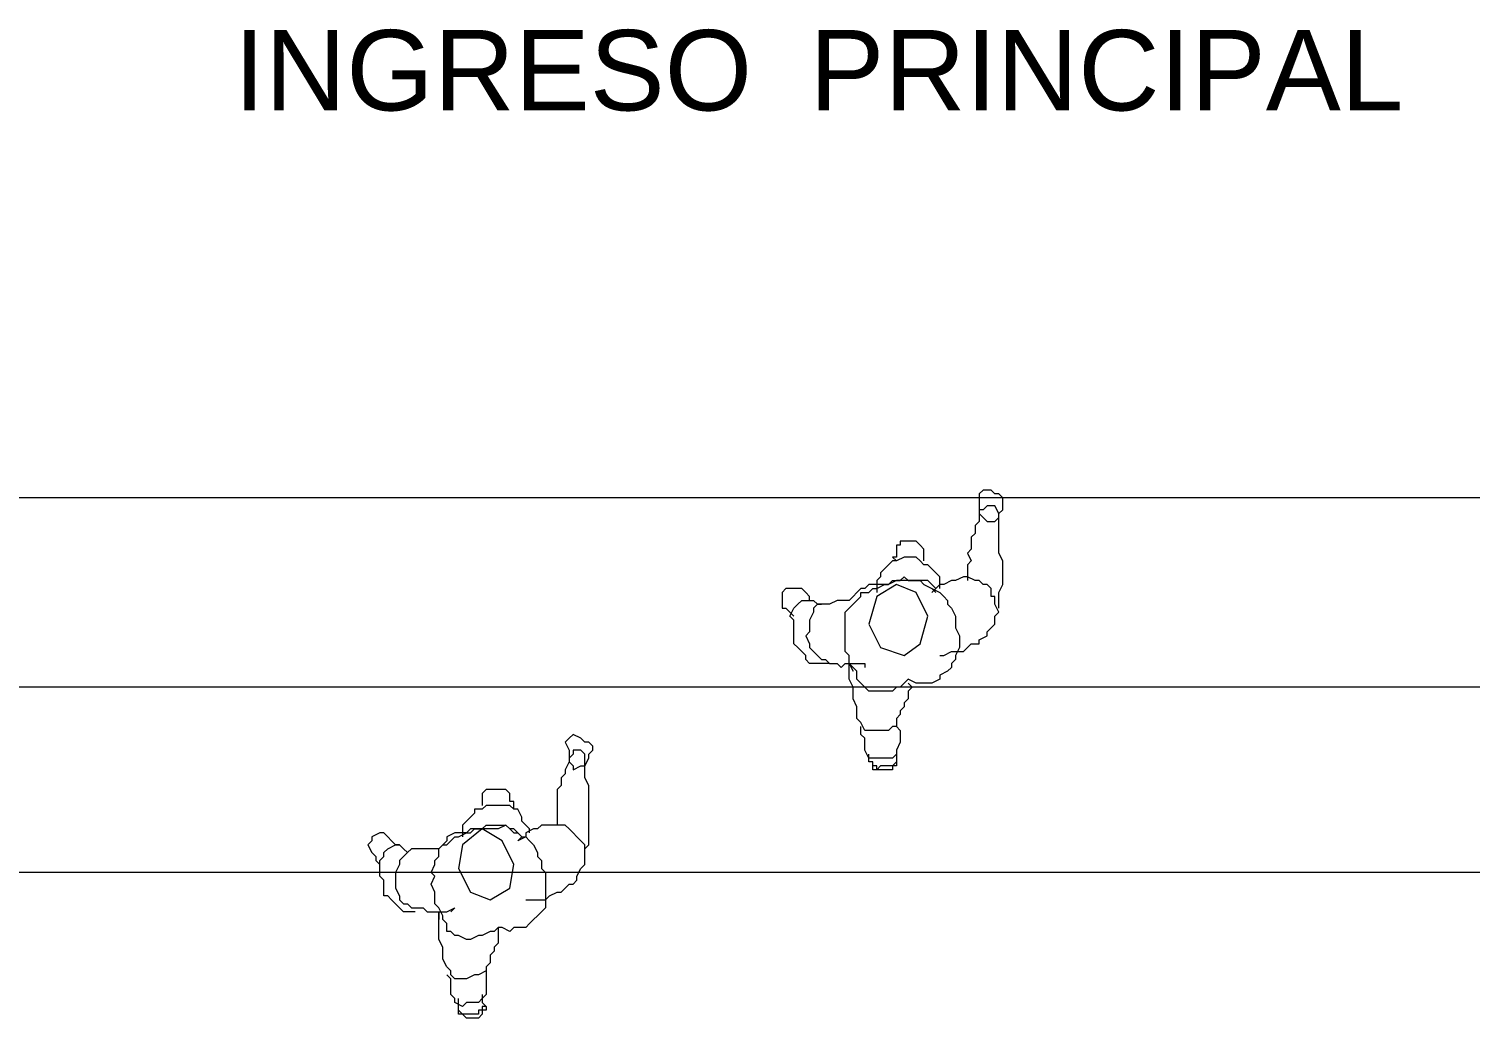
# Model space of a CAD drawing. Header units: millimetres. Extents: x 0.4 to 34.5, y 0.3 to 53.8.
# Drawn here: x 11.984 to 15.853, y 6.747 to 9.404 of the extents above; entities that cross this region are included whole.
import ezdxf

# ---------------------------------------------------------------- set-up
doc = ezdxf.new("R2010")
doc.units = ezdxf.units.MM
doc.header["$MEASUREMENT"] = 0
doc.layers.add('Layer 1', color=7, linetype='Continuous')

msp = doc.modelspace()

# ---------------------------------------------------------------- linework, layer by layer
at = {"layer": 'Layer 1', "lineweight": 0}
for points in [[(14.5349, 8.1018), (14.5455, 8.0913), (14.5561, 8.0807), (14.5773, 8.0807), (14.5879, 8.0913), (14.5879, 8.1018), (14.5984, 8.1124), (14.5984, 8.1336), (14.5984, 8.1441), (14.5879, 8.1547), (14.5773, 8.1547), (14.5667, 8.1653), (14.5561, 8.1653), (14.5455, 8.1653), (14.5349, 8.1547), (14.5349, 8.1336), (14.5349, 8.1124)], [(14.5879, 7.8478), (14.5879, 7.8584), (14.5879, 7.8795), (14.5879, 7.8901), (14.5984, 7.9113), (14.5984, 7.9219), (14.5984, 7.9431), (14.5984, 7.9537), (14.5984, 7.9748), (14.5879, 7.996), (14.5879, 8.0171), (14.5879, 8.0277), (14.5879, 8.0489), (14.5879, 8.0701), (14.5879, 8.0807), (14.5879, 8.1018), (14.5773, 8.123), (14.5667, 8.123), (14.5561, 8.123), (14.5455, 8.1124), (14.5349, 8.1124), (14.5349, 8.0913), (14.5349, 8.0807), (14.5244, 8.0701), (14.5244, 8.0489), (14.5138, 8.0383), (14.5138, 8.0277), (14.5138, 8.0066), (14.5032, 7.996), (14.5138, 7.9748), (14.5032, 7.9642), (14.5032, 7.9431), (14.5032, 7.9219)], [(14.3868, 7.9748), (14.3868, 7.9748), (14.3868, 7.9854), (14.3868, 7.996), (14.3868, 8.0066), (14.3762, 8.0171), (14.3656, 8.0277), (14.355, 8.0277), (14.3444, 8.0277), (14.3339, 8.0277), (14.3233, 8.0277), (14.3233, 8.0171), (14.3127, 8.0171), (14.3127, 8.0066), (14.3127, 7.996), (14.3127, 7.9854), (14.3021, 7.9854), (14.3127, 7.9748)], [(14.4291, 7.9007), (14.4291, 7.9113), (14.4291, 7.9325), (14.4185, 7.9431), (14.4079, 7.9537), (14.3974, 7.9642), (14.3868, 7.9642), (14.3762, 7.9748), (14.3656, 7.9854), (14.355, 7.9854), (14.3339, 7.9854), (14.3127, 7.9748), (14.3021, 7.9748), (14.2915, 7.9642), (14.2809, 7.9537), (14.2704, 7.9431), (14.2704, 7.9325), (14.2598, 7.9219), (14.2598, 7.9113), (14.2598, 7.8901)], [(14.4079, 7.9007), (14.4291, 7.8901), (14.4397, 7.8795), (14.4503, 7.869), (14.4503, 7.8584), (14.4609, 7.8478), (14.4714, 7.8267), (14.4714, 7.8055), (14.4714, 7.7949), (14.482, 7.7737), (14.482, 7.7631), (14.482, 7.742), (14.4714, 7.7208), (14.4714, 7.7102), (14.4609, 7.6996), (14.4609, 7.6891), (14.4503, 7.6785), (14.4291, 7.6679), (14.4291, 7.6573), (14.4079, 7.6467), (14.3974, 7.6467), (14.3762, 7.6467), (14.3656, 7.6467), (14.3444, 7.6573), (14.3339, 7.6467), (14.3233, 7.6361), (14.3127, 7.6361), (14.3021, 7.6256), (14.2809, 7.6256), (14.2598, 7.6256), (14.2492, 7.6256), (14.2386, 7.6256), (14.228, 7.6361), (14.2174, 7.6467), (14.2069, 7.6573), (14.2069, 7.6785), (14.1963, 7.6891), (14.1857, 7.6996), (14.1857, 7.7208), (14.1751, 7.7314), (14.1751, 7.7525), (14.1751, 7.7737), (14.1751, 7.7843), (14.1751, 7.8055), (14.1751, 7.8161), (14.1751, 7.8372), (14.1857, 7.8478), (14.1963, 7.8584), (14.2069, 7.869), (14.2174, 7.8795), (14.2174, 7.8901), (14.2386, 7.8901), (14.2492, 7.9007), (14.2598, 7.9007), (14.2809, 7.9113), (14.2915, 7.9113), (14.3021, 7.9219), (14.3233, 7.9219), (14.3339, 7.9325), (14.3444, 7.9219), (14.3656, 7.9219), (14.3762, 7.9219), (14.3868, 7.9113), (14.4079, 7.9007), (14.4185, 7.8901)], [(14.0798, 7.869), (14.0798, 7.8795), (14.0693, 7.8901), (14.0587, 7.9007), (14.0481, 7.9007), (14.0269, 7.9007), (14.0163, 7.9007), (14.0058, 7.8901), (14.0058, 7.869), (14.0058, 7.8478), (14.0163, 7.8478), (14.0269, 7.8372), (14.0375, 7.8267)], [(14.2386, 7.8055), (14.2704, 7.742), (14.3339, 7.7208), (14.3762, 7.7525), (14.3974, 7.8267), (14.3656, 7.8901), (14.3127, 7.9113), (14.2598, 7.8795), (14.2386, 7.8055)], [(14.1328, 7.6996), (14.1116, 7.6996), (14.101, 7.6996), (14.0798, 7.6996), (14.0693, 7.7102), (14.0693, 7.7208), (14.0587, 7.7314), (14.0481, 7.742), (14.0375, 7.7525), (14.0375, 7.7737), (14.0375, 7.7949), (14.0375, 7.8161), (14.0269, 7.8267), (14.0375, 7.8478), (14.0481, 7.8584), (14.0587, 7.869), (14.0693, 7.869), (14.0904, 7.869), (14.101, 7.8584), (14.1116, 7.8584)], [(14.3444, 7.6467), (14.355, 7.6361), (14.3444, 7.6256), (14.3444, 7.6044), (14.3339, 7.5938), (14.3339, 7.5832), (14.3233, 7.5726), (14.3233, 7.5621), (14.3127, 7.5515), (14.3127, 7.5303), (14.3021, 7.5303), (14.2915, 7.5197), (14.2704, 7.5197), (14.2492, 7.5197), (14.2386, 7.5197), (14.228, 7.5197), (14.2174, 7.5409), (14.2069, 7.5515), (14.2069, 7.5726), (14.2069, 7.5832), (14.1963, 7.6044), (14.1963, 7.6256), (14.1963, 7.6361), (14.1857, 7.6573), (14.1857, 7.6785), (14.1857, 7.6996), (14.1963, 7.6785)], [(13.4342, 7.435), (13.4448, 7.4245), (13.4448, 7.4139), (13.466, 7.4245), (13.4766, 7.4245), (13.4872, 7.4456), (13.4872, 7.4562), (13.4977, 7.4668), (13.4977, 7.4774), (13.4872, 7.488), (13.4766, 7.488), (13.466, 7.4986), (13.4448, 7.5091), (13.4342, 7.4986), (13.4237, 7.488), (13.4342, 7.4668), (13.4342, 7.4456)], [(14.3127, 7.5303), (14.3233, 7.5197), (14.3233, 7.4986), (14.3233, 7.488), (14.3127, 7.4668), (14.3127, 7.4562), (14.3021, 7.4456), (14.2809, 7.4456), (14.2598, 7.4456), (14.2492, 7.4456), (14.2386, 7.4456), (14.228, 7.4668), (14.228, 7.4774), (14.228, 7.4986), (14.2174, 7.5091), (14.2174, 7.5303)], [(13.4766, 7.181), (13.4766, 7.2022), (13.4872, 7.2128), (13.4872, 7.234), (13.4872, 7.2446), (13.4872, 7.2551), (13.4872, 7.2763), (13.4872, 7.2975), (13.4872, 7.308), (13.4872, 7.3292), (13.4872, 7.3504), (13.4872, 7.3716), (13.4766, 7.3927), (13.4766, 7.4033), (13.4766, 7.4245), (13.4766, 7.4456), (13.4766, 7.4562), (13.466, 7.4668), (13.4448, 7.4668), (13.4448, 7.4562), (13.4342, 7.4456), (13.4342, 7.435), (13.4237, 7.4139), (13.4237, 7.4033), (13.4131, 7.3927), (13.4131, 7.3716), (13.4025, 7.361), (13.4025, 7.3504), (13.4025, 7.3292), (13.4025, 7.308), (13.4025, 7.2975), (13.4025, 7.2869), (13.4025, 7.2657)], [(14.3127, 7.4668), (14.3127, 7.4668), (14.3127, 7.4562), (14.3127, 7.4456), (14.3127, 7.435), (14.3127, 7.4245), (14.3021, 7.4245), (14.3021, 7.4139), (14.2915, 7.4139), (14.2809, 7.4139), (14.2704, 7.4139), (14.2598, 7.4139), (14.2492, 7.4139), (14.2492, 7.4245), (14.2492, 7.435), (14.2386, 7.435), (14.2386, 7.4456), (14.2386, 7.4562)], [(14.3127, 7.4456), (14.3127, 7.435), (14.3021, 7.4245), (14.2915, 7.4245), (14.2809, 7.4245), (14.2704, 7.4245), (14.2598, 7.4139), (14.2598, 7.4245), (14.2492, 7.4245), (14.2492, 7.435), (14.2386, 7.435), (14.2386, 7.4456), (14.2386, 7.4562)], [(13.2861, 7.308), (13.2861, 7.3186), (13.2861, 7.3292), (13.2755, 7.3292), (13.2755, 7.3398), (13.2755, 7.3504), (13.2649, 7.361), (13.2543, 7.361), (13.2437, 7.361), (13.2332, 7.361), (13.2226, 7.361), (13.212, 7.361), (13.2014, 7.3504), (13.2014, 7.3398), (13.2014, 7.3292), (13.2014, 7.3186)], [(13.3284, 7.2446), (13.3284, 7.2551), (13.3178, 7.2657), (13.3072, 7.2763), (13.3072, 7.2869), (13.2967, 7.308), (13.2861, 7.308), (13.2755, 7.3186), (13.2543, 7.3186), (13.2437, 7.3186), (13.2226, 7.3186), (13.212, 7.3186), (13.2014, 7.308), (13.1802, 7.308), (13.1802, 7.2975), (13.1697, 7.2869), (13.1591, 7.2763), (13.1485, 7.2657), (13.1485, 7.2446), (13.1485, 7.234)], [(12.9791, 7.2128), (12.9686, 7.2128), (12.958, 7.2234), (12.9474, 7.234), (12.9368, 7.2446), (12.9262, 7.2446), (12.9051, 7.234), (12.9051, 7.2234), (12.8945, 7.2128), (12.9051, 7.1916), (12.9156, 7.181), (12.9156, 7.1704), (12.9262, 7.1599)], [(13.3178, 7.0646), (13.339, 7.0646), (13.3602, 7.0646), (13.3707, 7.0646), (13.3813, 7.0752), (13.4025, 7.0858), (13.4131, 7.0858), (13.4237, 7.0964), (13.4342, 7.107), (13.4448, 7.107), (13.4554, 7.1176), (13.4554, 7.1281), (13.466, 7.1493), (13.4766, 7.1599), (13.4766, 7.181), (13.4766, 7.1916), (13.4766, 7.2128), (13.466, 7.2234), (13.4554, 7.234), (13.4448, 7.2446), (13.4342, 7.2551), (13.4237, 7.2657), (13.4131, 7.2657), (13.4025, 7.2657), (13.3813, 7.2657), (13.3602, 7.2657), (13.3496, 7.2551), (13.339, 7.2551), (13.3178, 7.2446), (13.3178, 7.234), (13.2967, 7.2234), (13.3072, 7.234), (13.2967, 7.2446), (13.2861, 7.2551), (13.2755, 7.2551), (13.2649, 7.2657), (13.2437, 7.2551), (13.2226, 7.2551), (13.212, 7.2551), (13.1908, 7.2551), (13.1697, 7.2551), (13.1591, 7.2446), (13.1379, 7.2446), (13.1273, 7.2446), (13.1062, 7.234), (13.1062, 7.2234), (13.0956, 7.2128), (13.085, 7.2022), (13.0638, 7.2022), (13.0426, 7.2022), (13.0321, 7.2022), (13.0109, 7.2022), (13.0003, 7.1916), (12.9897, 7.181), (12.9791, 7.1704), (12.9791, 7.1599), (12.9686, 7.1387), (12.9686, 7.1281), (12.9686, 7.107), (12.9686, 7.0964), (12.9791, 7.0752), (12.9791, 7.0646), (12.9897, 7.054), (13.0003, 7.054), (13.0109, 7.0434), (13.0321, 7.0434), (13.0426, 7.0434), (13.0532, 7.0329), (13.0744, 7.0329), (13.085, 7.0329), (13.1062, 7.0329), (13.1273, 7.0434), (13.1167, 7.0329)], [(13.3072, 7.234), (13.3178, 7.234), (13.3284, 7.2234), (13.339, 7.2128), (13.3496, 7.1916), (13.3496, 7.181), (13.3602, 7.1704), (13.3602, 7.1493), (13.3707, 7.1387), (13.3707, 7.1176), (13.3707, 7.0964), (13.3707, 7.0858), (13.3707, 7.0646), (13.3707, 7.0434), (13.3602, 7.0329), (13.3496, 7.0223), (13.339, 7.0117), (13.3284, 7.0011), (13.3178, 6.9905), (13.3072, 6.9905), (13.2861, 6.9905), (13.2755, 6.98), (13.2543, 6.9905), (13.2437, 6.9905), (13.2332, 6.98), (13.2226, 6.98), (13.2014, 6.9694), (13.1908, 6.9694), (13.1697, 6.9588), (13.1591, 6.9588), (13.1379, 6.9694), (13.1273, 6.9694), (13.1167, 6.98), (13.1062, 6.98), (13.1062, 7.0011), (13.0956, 7.0117), (13.0956, 7.0223), (13.085, 7.0434), (13.0744, 7.054), (13.0744, 7.0752), (13.0744, 7.0858), (13.0638, 7.107), (13.0744, 7.1281), (13.0638, 7.1387), (13.0744, 7.1599), (13.0744, 7.1704), (13.085, 7.181), (13.085, 7.2022), (13.0956, 7.2128), (13.1062, 7.2128), (13.1167, 7.2234), (13.1273, 7.234), (13.1379, 7.234), (13.1591, 7.2446), (13.1697, 7.2446), (13.1802, 7.2551), (13.2014, 7.2551), (13.212, 7.2657), (13.2332, 7.2657), (13.2437, 7.2657), (13.2649, 7.2657), (13.2755, 7.2551), (13.2861, 7.2446), (13.2967, 7.2446), (13.3072, 7.234)], [(13.1379, 7.1493), (13.1697, 7.0858), (13.2226, 7.0646), (13.2755, 7.0964), (13.2861, 7.1599), (13.2543, 7.2234), (13.2014, 7.2551), (13.1485, 7.2128), (13.1379, 7.1493)], [(13.0215, 7.0329), (13.0003, 7.0329), (12.9897, 7.0329), (12.9791, 7.0434), (12.9686, 7.054), (12.958, 7.0646), (12.9474, 7.0752), (12.9368, 7.0752), (12.9368, 7.0964), (12.9368, 7.1176), (12.9262, 7.1281), (12.9262, 7.1493), (12.9262, 7.1704), (12.9368, 7.181), (12.9368, 7.1916), (12.9474, 7.2022), (12.9686, 7.2128), (12.9791, 7.2128), (12.9897, 7.2022), (13.0003, 7.1916)], [(13.212, 6.8741), (13.212, 6.853), (13.212, 6.8424), (13.212, 6.8212), (13.212, 6.8106), (13.2014, 6.8), (13.1908, 6.7894), (13.1802, 6.7894), (13.1591, 6.7894), (13.1485, 6.7788), (13.1273, 6.7894), (13.1273, 6.8), (13.1167, 6.8106), (13.1167, 6.8318), (13.1167, 6.853), (13.1062, 6.8635)], [(13.2014, 6.8106), (13.2014, 6.8), (13.2014, 6.7894), (13.212, 6.7788), (13.2014, 6.7788), (13.2014, 6.7683), (13.2014, 6.7577), (13.1908, 6.7471), (13.1802, 6.7471), (13.1697, 6.7471), (13.1591, 6.7471), (13.1485, 6.7577), (13.1379, 6.7577), (13.1379, 6.7683), (13.1379, 6.7788), (13.1379, 6.7894), (13.1379, 6.8)], [(13.212, 6.7788), (13.212, 6.7683), (13.2014, 6.7683), (13.1908, 6.7683), (13.1908, 6.7577), (13.1802, 6.7577), (13.1697, 6.7577), (13.1591, 6.7577), (13.1485, 6.7577), (13.1379, 6.7683), (13.1379, 6.7788), (13.1379, 6.7894)]]:
    msp.add_lwpolyline(points, dxfattribs=at)
at = {"layer": 'Layer 1', "color": 7, "lineweight": 5, "true_color": 0xffffff}
for points in [[(14.5349, 8.1018), (14.5455, 8.0913), (14.5561, 8.0807), (14.5773, 8.0807), (14.5879, 8.0913), (14.5879, 8.1018), (14.5984, 8.1124), (14.5984, 8.1336), (14.5984, 8.1441), (14.5879, 8.1547), (14.5773, 8.1547), (14.5667, 8.1653), (14.5561, 8.1653), (14.5455, 8.1653), (14.5349, 8.1547), (14.5349, 8.1336), (14.5349, 8.1124)], [(17.456, 8.1441), (11.9525, 8.1441)], [(14.5879, 7.8478), (14.5879, 7.8584), (14.5879, 7.8795), (14.5879, 7.8901), (14.5984, 7.9113), (14.5984, 7.9219), (14.5984, 7.9431), (14.5984, 7.9537), (14.5984, 7.9748), (14.5879, 7.996), (14.5879, 8.0171), (14.5879, 8.0277), (14.5879, 8.0489), (14.5879, 8.0701), (14.5879, 8.0807), (14.5879, 8.1018), (14.5773, 8.123), (14.5667, 8.123), (14.5561, 8.123), (14.5455, 8.1124), (14.5349, 8.1124), (14.5349, 8.0913), (14.5349, 8.0807), (14.5244, 8.0701), (14.5244, 8.0489), (14.5138, 8.0383), (14.5138, 8.0277), (14.5138, 8.0066), (14.5032, 7.996), (14.5138, 7.9748), (14.5032, 7.9642), (14.5032, 7.9431), (14.5032, 7.9219)], [(14.3868, 7.9748), (14.3868, 7.9748), (14.3868, 7.9854), (14.3868, 7.996), (14.3868, 8.0066), (14.3762, 8.0171), (14.3656, 8.0277), (14.355, 8.0277), (14.3444, 8.0277), (14.3339, 8.0277), (14.3233, 8.0277), (14.3233, 8.0171), (14.3127, 8.0171), (14.3127, 8.0066), (14.3127, 7.996), (14.3127, 7.9854), (14.3021, 7.9854), (14.3127, 7.9748)], [(14.4291, 7.9007), (14.4291, 7.9113), (14.4291, 7.9325), (14.4185, 7.9431), (14.4079, 7.9537), (14.3974, 7.9642), (14.3868, 7.9642), (14.3762, 7.9748), (14.3656, 7.9854), (14.355, 7.9854), (14.3339, 7.9854), (14.3127, 7.9748), (14.3021, 7.9748), (14.2915, 7.9642), (14.2809, 7.9537), (14.2704, 7.9431), (14.2704, 7.9325), (14.2598, 7.9219), (14.2598, 7.9113), (14.2598, 7.8901)], [(14.4079, 7.9007), (14.4291, 7.8901), (14.4397, 7.8795), (14.4503, 7.869), (14.4503, 7.8584), (14.4609, 7.8478), (14.4714, 7.8267), (14.4714, 7.8055), (14.4714, 7.7949), (14.482, 7.7737), (14.482, 7.7631), (14.482, 7.742), (14.4714, 7.7208), (14.4714, 7.7102), (14.4609, 7.6996), (14.4609, 7.6891), (14.4503, 7.6785), (14.4291, 7.6679), (14.4291, 7.6573), (14.4079, 7.6467), (14.3974, 7.6467), (14.3762, 7.6467), (14.3656, 7.6467), (14.3444, 7.6573), (14.3339, 7.6467), (14.3233, 7.6361), (14.3127, 7.6361), (14.3021, 7.6256), (14.2809, 7.6256), (14.2598, 7.6256), (14.2492, 7.6256), (14.2386, 7.6256), (14.228, 7.6361), (14.2174, 7.6467), (14.2069, 7.6573), (14.2069, 7.6785), (14.1963, 7.6891), (14.1857, 7.6996), (14.1857, 7.7208), (14.1751, 7.7314), (14.1751, 7.7525), (14.1751, 7.7737), (14.1751, 7.7843), (14.1751, 7.8055), (14.1751, 7.8161), (14.1751, 7.8372), (14.1857, 7.8478), (14.1963, 7.8584), (14.2069, 7.869), (14.2174, 7.8795), (14.2174, 7.8901), (14.2386, 7.8901), (14.2492, 7.9007), (14.2598, 7.9007), (14.2809, 7.9113), (14.2915, 7.9113), (14.3021, 7.9219), (14.3233, 7.9219), (14.3339, 7.9325), (14.3444, 7.9219), (14.3656, 7.9219), (14.3762, 7.9219), (14.3868, 7.9113), (14.4079, 7.9007), (14.4185, 7.8901)], [(14.0798, 7.869), (14.0798, 7.8795), (14.0693, 7.8901), (14.0587, 7.9007), (14.0481, 7.9007), (14.0269, 7.9007), (14.0163, 7.9007), (14.0058, 7.8901), (14.0058, 7.869), (14.0058, 7.8478), (14.0163, 7.8478), (14.0269, 7.8372), (14.0375, 7.8267)], [(14.2386, 7.8055), (14.2704, 7.742), (14.3339, 7.7208), (14.3762, 7.7525), (14.3974, 7.8267), (14.3656, 7.8901), (14.3127, 7.9113), (14.2598, 7.8795), (14.2386, 7.8055)], [(14.1328, 7.6996), (14.1116, 7.6996), (14.101, 7.6996), (14.0798, 7.6996), (14.0693, 7.7102), (14.0693, 7.7208), (14.0587, 7.7314), (14.0481, 7.742), (14.0375, 7.7525), (14.0375, 7.7737), (14.0375, 7.7949), (14.0375, 7.8161), (14.0269, 7.8267), (14.0375, 7.8478), (14.0481, 7.8584), (14.0587, 7.869), (14.0693, 7.869), (14.0904, 7.869), (14.101, 7.8584), (14.1116, 7.8584)], [(14.3444, 7.6467), (14.355, 7.6361), (14.3444, 7.6256), (14.3444, 7.6044), (14.3339, 7.5938), (14.3339, 7.5832), (14.3233, 7.5726), (14.3233, 7.5621), (14.3127, 7.5515), (14.3127, 7.5303), (14.3021, 7.5303), (14.2915, 7.5197), (14.2704, 7.5197), (14.2492, 7.5197), (14.2386, 7.5197), (14.228, 7.5197), (14.2174, 7.5409), (14.2069, 7.5515), (14.2069, 7.5726), (14.2069, 7.5832), (14.1963, 7.6044), (14.1963, 7.6256), (14.1963, 7.6361), (14.1857, 7.6573), (14.1857, 7.6785), (14.1857, 7.6996), (14.1963, 7.6785)], [(17.7524, 7.6361), (10.2591, 7.6361)], [(13.4342, 7.435), (13.4448, 7.4245), (13.4448, 7.4139), (13.466, 7.4245), (13.4766, 7.4245), (13.4872, 7.4456), (13.4872, 7.4562), (13.4977, 7.4668), (13.4977, 7.4774), (13.4872, 7.488), (13.4766, 7.488), (13.466, 7.4986), (13.4448, 7.5091), (13.4342, 7.4986), (13.4237, 7.488), (13.4342, 7.4668), (13.4342, 7.4456)], [(14.3127, 7.5303), (14.3233, 7.5197), (14.3233, 7.4986), (14.3233, 7.488), (14.3127, 7.4668), (14.3127, 7.4562), (14.3021, 7.4456), (14.2809, 7.4456), (14.2598, 7.4456), (14.2492, 7.4456), (14.2386, 7.4456), (14.228, 7.4668), (14.228, 7.4774), (14.228, 7.4986), (14.2174, 7.5091), (14.2174, 7.5303)], [(13.4766, 7.181), (13.4766, 7.2022), (13.4872, 7.2128), (13.4872, 7.234), (13.4872, 7.2446), (13.4872, 7.2551), (13.4872, 7.2763), (13.4872, 7.2975), (13.4872, 7.308), (13.4872, 7.3292), (13.4872, 7.3504), (13.4872, 7.3716), (13.4766, 7.3927), (13.4766, 7.4033), (13.4766, 7.4245), (13.4766, 7.4456), (13.4766, 7.4562), (13.466, 7.4668), (13.4448, 7.4668), (13.4448, 7.4562), (13.4342, 7.4456), (13.4342, 7.435), (13.4237, 7.4139), (13.4237, 7.4033), (13.4131, 7.3927), (13.4131, 7.3716), (13.4025, 7.361), (13.4025, 7.3504), (13.4025, 7.3292), (13.4025, 7.308), (13.4025, 7.2975), (13.4025, 7.2869), (13.4025, 7.2657)], [(14.3127, 7.4668), (14.3127, 7.4668), (14.3127, 7.4562), (14.3127, 7.4456), (14.3127, 7.435), (14.3127, 7.4245), (14.3021, 7.4245), (14.3021, 7.4139), (14.2915, 7.4139), (14.2809, 7.4139), (14.2704, 7.4139), (14.2598, 7.4139), (14.2492, 7.4139), (14.2492, 7.4245), (14.2492, 7.435), (14.2386, 7.435), (14.2386, 7.4456), (14.2386, 7.4562)], [(14.3127, 7.4456), (14.3127, 7.435), (14.3021, 7.4245), (14.2915, 7.4245), (14.2809, 7.4245), (14.2704, 7.4245), (14.2598, 7.4139), (14.2598, 7.4245), (14.2492, 7.4245), (14.2492, 7.435), (14.2386, 7.435), (14.2386, 7.4456), (14.2386, 7.4562)], [(13.2861, 7.308), (13.2861, 7.3186), (13.2861, 7.3292), (13.2755, 7.3292), (13.2755, 7.3398), (13.2755, 7.3504), (13.2649, 7.361), (13.2543, 7.361), (13.2437, 7.361), (13.2332, 7.361), (13.2226, 7.361), (13.212, 7.361), (13.2014, 7.3504), (13.2014, 7.3398), (13.2014, 7.3292), (13.2014, 7.3186)], [(13.3284, 7.2446), (13.3284, 7.2551), (13.3178, 7.2657), (13.3072, 7.2763), (13.3072, 7.2869), (13.2967, 7.308), (13.2861, 7.308), (13.2755, 7.3186), (13.2543, 7.3186), (13.2437, 7.3186), (13.2226, 7.3186), (13.212, 7.3186), (13.2014, 7.308), (13.1802, 7.308), (13.1802, 7.2975), (13.1697, 7.2869), (13.1591, 7.2763), (13.1485, 7.2657), (13.1485, 7.2446), (13.1485, 7.234)], [(12.9791, 7.2128), (12.9686, 7.2128), (12.958, 7.2234), (12.9474, 7.234), (12.9368, 7.2446), (12.9262, 7.2446), (12.9051, 7.234), (12.9051, 7.2234), (12.8945, 7.2128), (12.9051, 7.1916), (12.9156, 7.181), (12.9156, 7.1704), (12.9262, 7.1599)], [(13.3178, 7.0646), (13.339, 7.0646), (13.3602, 7.0646), (13.3707, 7.0646), (13.3813, 7.0752), (13.4025, 7.0858), (13.4131, 7.0858), (13.4237, 7.0964), (13.4342, 7.107), (13.4448, 7.107), (13.4554, 7.1176), (13.4554, 7.1281), (13.466, 7.1493), (13.4766, 7.1599), (13.4766, 7.181), (13.4766, 7.1916), (13.4766, 7.2128), (13.466, 7.2234), (13.4554, 7.234), (13.4448, 7.2446), (13.4342, 7.2551), (13.4237, 7.2657), (13.4131, 7.2657), (13.4025, 7.2657), (13.3813, 7.2657), (13.3602, 7.2657), (13.3496, 7.2551), (13.339, 7.2551), (13.3178, 7.2446), (13.3178, 7.234), (13.2967, 7.2234), (13.3072, 7.234), (13.2967, 7.2446), (13.2861, 7.2551), (13.2755, 7.2551), (13.2649, 7.2657), (13.2437, 7.2551), (13.2226, 7.2551), (13.212, 7.2551), (13.1908, 7.2551), (13.1697, 7.2551), (13.1591, 7.2446), (13.1379, 7.2446), (13.1273, 7.2446), (13.1062, 7.234), (13.1062, 7.2234), (13.0956, 7.2128), (13.085, 7.2022), (13.0638, 7.2022), (13.0426, 7.2022), (13.0321, 7.2022), (13.0109, 7.2022), (13.0003, 7.1916), (12.9897, 7.181), (12.9791, 7.1704), (12.9791, 7.1599), (12.9686, 7.1387), (12.9686, 7.1281), (12.9686, 7.107), (12.9686, 7.0964), (12.9791, 7.0752), (12.9791, 7.0646), (12.9897, 7.054), (13.0003, 7.054), (13.0109, 7.0434), (13.0321, 7.0434), (13.0426, 7.0434), (13.0532, 7.0329), (13.0744, 7.0329), (13.085, 7.0329), (13.1062, 7.0329), (13.1273, 7.0434), (13.1167, 7.0329)], [(13.3072, 7.234), (13.3178, 7.234), (13.3284, 7.2234), (13.339, 7.2128), (13.3496, 7.1916), (13.3496, 7.181), (13.3602, 7.1704), (13.3602, 7.1493), (13.3707, 7.1387), (13.3707, 7.1176), (13.3707, 7.0964), (13.3707, 7.0858), (13.3707, 7.0646), (13.3707, 7.0434), (13.3602, 7.0329), (13.3496, 7.0223), (13.339, 7.0117), (13.3284, 7.0011), (13.3178, 6.9905), (13.3072, 6.9905), (13.2861, 6.9905), (13.2755, 6.98), (13.2543, 6.9905), (13.2437, 6.9905), (13.2332, 6.98), (13.2226, 6.98), (13.2014, 6.9694), (13.1908, 6.9694), (13.1697, 6.9588), (13.1591, 6.9588), (13.1379, 6.9694), (13.1273, 6.9694), (13.1167, 6.98), (13.1062, 6.98), (13.1062, 7.0011), (13.0956, 7.0117), (13.0956, 7.0223), (13.085, 7.0434), (13.0744, 7.054), (13.0744, 7.0752), (13.0744, 7.0858), (13.0638, 7.107), (13.0744, 7.1281), (13.0638, 7.1387), (13.0744, 7.1599), (13.0744, 7.1704), (13.085, 7.181), (13.085, 7.2022), (13.0956, 7.2128), (13.1062, 7.2128), (13.1167, 7.2234), (13.1273, 7.234), (13.1379, 7.234), (13.1591, 7.2446), (13.1697, 7.2446), (13.1802, 7.2551), (13.2014, 7.2551), (13.212, 7.2657), (13.2332, 7.2657), (13.2437, 7.2657), (13.2649, 7.2657), (13.2755, 7.2551), (13.2861, 7.2446), (13.2967, 7.2446), (13.3072, 7.234)], [(13.1379, 7.1493), (13.1697, 7.0858), (13.2226, 7.0646), (13.2755, 7.0964), (13.2861, 7.1599), (13.2543, 7.2234), (13.2014, 7.2551), (13.1485, 7.2128), (13.1379, 7.1493)], [(13.0215, 7.0329), (13.0003, 7.0329), (12.9897, 7.0329), (12.9791, 7.0434), (12.9686, 7.054), (12.958, 7.0646), (12.9474, 7.0752), (12.9368, 7.0752), (12.9368, 7.0964), (12.9368, 7.1176), (12.9262, 7.1281), (12.9262, 7.1493), (12.9262, 7.1704), (12.9368, 7.181), (12.9368, 7.1916), (12.9474, 7.2022), (12.9686, 7.2128), (12.9791, 7.2128), (12.9897, 7.2022), (13.0003, 7.1916)], [(17.7524, 7.1387), (9.7511, 7.1387)], [(13.212, 6.8741), (13.212, 6.853), (13.212, 6.8424), (13.212, 6.8212), (13.212, 6.8106), (13.2014, 6.8), (13.1908, 6.7894), (13.1802, 6.7894), (13.1591, 6.7894), (13.1485, 6.7788), (13.1273, 6.7894), (13.1273, 6.8), (13.1167, 6.8106), (13.1167, 6.8318), (13.1167, 6.853), (13.1062, 6.8635)], [(13.2014, 6.8106), (13.2014, 6.8), (13.2014, 6.7894), (13.212, 6.7788), (13.2014, 6.7788), (13.2014, 6.7683), (13.2014, 6.7577), (13.1908, 6.7471), (13.1802, 6.7471), (13.1697, 6.7471), (13.1591, 6.7471), (13.1485, 6.7577), (13.1379, 6.7577), (13.1379, 6.7683), (13.1379, 6.7788), (13.1379, 6.7894), (13.1379, 6.8)], [(13.212, 6.7788), (13.212, 6.7683), (13.2014, 6.7683), (13.1908, 6.7683), (13.1908, 6.7577), (13.1802, 6.7577), (13.1697, 6.7577), (13.1591, 6.7577), (13.1485, 6.7577), (13.1379, 6.7683), (13.1379, 6.7788), (13.1379, 6.7894)]]:
    msp.add_lwpolyline(points, dxfattribs=at)
at = {"layer": 'Layer 1', "lineweight": 0}
for points, knots in [([(14.4291, 7.7208), (14.4291, 7.7208), (14.4397, 7.7208), (14.4397, 7.7208), (14.4397, 7.7208), (14.4609, 7.7314), (14.4609, 7.7314), (14.4609, 7.7314), (14.482, 7.7314), (14.482, 7.7314), (14.482, 7.7314), (14.4926, 7.7314), (14.4926, 7.7314), (14.4926, 7.7314), (14.5032, 7.742), (14.5032, 7.742), (14.5032, 7.742), (14.5138, 7.7525), (14.5138, 7.7525), (14.5138, 7.7525), (14.5349, 7.7525), (14.5349, 7.7525), (14.5349, 7.7525), (14.5349, 7.7631), (14.5349, 7.7631), (14.5349, 7.7631), (14.5561, 7.7737), (14.5561, 7.7737), (14.5561, 7.7737), (14.5561, 7.7843), (14.5561, 7.7843), (14.5561, 7.7843), (14.5667, 7.7949), (14.5667, 7.7949), (14.5667, 7.7949), (14.5773, 7.8055), (14.5773, 7.8055), (14.5773, 7.8055), (14.5773, 7.8267), (14.5773, 7.8267), (14.5773, 7.8267), (14.5879, 7.8372), (14.5879, 7.8372), (14.5879, 7.8372), (14.5773, 7.8584), (14.5773, 7.8584), (14.5773, 7.8584), (14.5773, 7.8795), (14.5773, 7.8795), (14.5773, 7.8795), (14.5667, 7.8795), (14.5667, 7.8795), (14.5667, 7.8795), (14.5667, 7.9007), (14.5667, 7.9007), (14.5667, 7.9007), (14.5561, 7.9113), (14.5561, 7.9113), (14.5561, 7.9113), (14.5455, 7.9113), (14.5455, 7.9113), (14.5455, 7.9113), (14.5349, 7.9219), (14.5349, 7.9219), (14.5349, 7.9219), (14.5244, 7.9219), (14.5244, 7.9219), (14.5244, 7.9219), (14.5032, 7.9325), (14.5032, 7.9325), (14.5032, 7.9325), (14.4926, 7.9325), (14.4926, 7.9325), (14.4926, 7.9325), (14.4714, 7.9219), (14.4714, 7.9219), (14.4714, 7.9219), (14.4609, 7.9219), (14.4609, 7.9219), (14.4609, 7.9219), (14.4397, 7.9113), (14.4397, 7.9113), (14.4397, 7.9113), (14.4291, 7.9113), (14.4291, 7.9113), (14.4291, 7.9113), (14.4185, 7.9007), (14.4185, 7.9007), (14.4185, 7.9007), (14.4079, 7.8901), (14.4079, 7.8901), (14.4079, 7.8901), (14.4185, 7.9007), (14.4185, 7.9007), (14.4185, 7.9007), (14.4079, 7.9113), (14.4079, 7.9113), (14.4079, 7.9113), (14.3974, 7.9219), (14.3974, 7.9219), (14.3974, 7.9219), (14.3762, 7.9219), (14.3762, 7.9219), (14.3762, 7.9219), (14.3656, 7.9219), (14.3656, 7.9219), (14.3656, 7.9219), (14.3444, 7.9219), (14.3444, 7.9219), (14.3444, 7.9219), (14.3339, 7.9219), (14.3339, 7.9219), (14.3339, 7.9219), (14.3127, 7.9219), (14.3127, 7.9219), (14.3127, 7.9219), (14.2915, 7.9113), (14.2915, 7.9113), (14.2915, 7.9113), (14.2809, 7.9113), (14.2809, 7.9113), (14.2809, 7.9113), (14.2598, 7.9113), (14.2598, 7.9113), (14.2598, 7.9113), (14.2386, 7.9113), (14.2386, 7.9113), (14.2386, 7.9113), (14.228, 7.9007), (14.228, 7.9007), (14.228, 7.9007), (14.2174, 7.9007), (14.2174, 7.9007), (14.2174, 7.9007), (14.2069, 7.8901), (14.2069, 7.8901), (14.2069, 7.8901), (14.1963, 7.8795), (14.1963, 7.8795), (14.1963, 7.8795), (14.1857, 7.869), (14.1857, 7.869), (14.1857, 7.869), (14.1751, 7.869), (14.1751, 7.869), (14.1751, 7.869), (14.1539, 7.869), (14.1539, 7.869), (14.1539, 7.869), (14.1328, 7.8584), (14.1328, 7.8584), (14.1328, 7.8584), (14.1222, 7.8584), (14.1222, 7.8584), (14.1222, 7.8584), (14.101, 7.8584), (14.101, 7.8584), (14.101, 7.8584), (14.0904, 7.8478), (14.0904, 7.8478), (14.0904, 7.8478), (14.0904, 7.8372), (14.0904, 7.8372), (14.0904, 7.8372), (14.0798, 7.8161), (14.0798, 7.8161), (14.0798, 7.8161), (14.0798, 7.8055), (14.0798, 7.8055), (14.0798, 7.8055), (14.0798, 7.7843), (14.0798, 7.7843), (14.0798, 7.7843), (14.0693, 7.7737), (14.0693, 7.7737), (14.0693, 7.7737), (14.0798, 7.7525), (14.0798, 7.7525), (14.0798, 7.7525), (14.0798, 7.742), (14.0798, 7.742), (14.0798, 7.742), (14.0904, 7.7314), (14.0904, 7.7314), (14.0904, 7.7314), (14.101, 7.7208), (14.101, 7.7208), (14.101, 7.7208), (14.1116, 7.7102), (14.1116, 7.7102), (14.1116, 7.7102), (14.1222, 7.7102), (14.1222, 7.7102), (14.1222, 7.7102), (14.1328, 7.6996), (14.1328, 7.6996), (14.1328, 7.6996), (14.1539, 7.6996), (14.1539, 7.6996), (14.1539, 7.6996), (14.1645, 7.6891), (14.1645, 7.6891), (14.1645, 7.6891), (14.1751, 7.6996), (14.1751, 7.6996), (14.1751, 7.6996), (14.1963, 7.6996), (14.1963, 7.6996), (14.1963, 7.6996), (14.2174, 7.6996), (14.2174, 7.6996), (14.2174, 7.6996), (14.228, 7.6996), (14.228, 7.6996), (14.228, 7.6996), (14.228, 7.6891), (14.228, 7.6891)], [0, 0, 0, 0, 1, 1, 1, 2, 2, 2, 3, 3, 3, 4, 4, 4, 5, 5, 5, 6, 6, 6, 7, 7, 7, 8, 8, 8, 9, 9, 9, 10, 10, 10, 11, 11, 11, 12, 12, 12, 13, 13, 13, 14, 14, 14, 15, 15, 15, 16, 16, 16, 17, 17, 17, 18, 18, 18, 19, 19, 19, 20, 20, 20, 21, 21, 21, 22, 22, 22, 23, 23, 23, 24, 24, 24, 25, 25, 25, 26, 26, 26, 27, 27, 27, 28, 28, 28, 29, 29, 29, 30, 30, 30, 31, 31, 31, 32, 32, 32, 33, 33, 33, 34, 34, 34, 35, 35, 35, 36, 36, 36, 37, 37, 37, 38, 38, 38, 39, 39, 39, 40, 40, 40, 41, 41, 41, 42, 42, 42, 43, 43, 43, 44, 44, 44, 45, 45, 45, 46, 46, 46, 47, 47, 47, 48, 48, 48, 49, 49, 49, 50, 50, 50, 51, 51, 51, 52, 52, 52, 53, 53, 53, 54, 54, 54, 55, 55, 55, 56, 56, 56, 57, 57, 57, 58, 58, 58, 59, 59, 59, 60, 60, 60, 61, 61, 61, 62, 62, 62, 63, 63, 63, 64, 64, 64, 65, 65, 65, 66, 66, 66, 67, 67, 67, 68, 68, 68, 69, 69, 69, 70, 70, 70, 71, 71, 71, 72, 72, 72, 72]), ([(13.2437, 6.9905), (13.2437, 6.9905), (13.2437, 6.98), (13.2437, 6.98), (13.2437, 6.98), (13.2437, 6.9588), (13.2437, 6.9588), (13.2437, 6.9588), (13.2437, 6.9482), (13.2437, 6.9482), (13.2437, 6.9482), (13.2332, 6.9376), (13.2332, 6.9376), (13.2332, 6.9376), (13.2332, 6.927), (13.2332, 6.927), (13.2332, 6.927), (13.2226, 6.9164), (13.2226, 6.9164), (13.2226, 6.9164), (13.2226, 6.8953), (13.2226, 6.8953), (13.2226, 6.8953), (13.212, 6.8847), (13.212, 6.8847), (13.212, 6.8847), (13.212, 6.8741), (13.212, 6.8741), (13.212, 6.8741), (13.1908, 6.8635), (13.1908, 6.8635), (13.1908, 6.8635), (13.1802, 6.8635), (13.1802, 6.8635), (13.1802, 6.8635), (13.1591, 6.853), (13.1591, 6.853), (13.1591, 6.853), (13.1485, 6.853), (13.1485, 6.853), (13.1485, 6.853), (13.1273, 6.853), (13.1273, 6.853), (13.1273, 6.853), (13.1167, 6.8635), (13.1167, 6.8635), (13.1167, 6.8635), (13.1167, 6.8741), (13.1167, 6.8741), (13.1167, 6.8741), (13.1062, 6.8847), (13.1062, 6.8847), (13.1062, 6.8847), (13.0956, 6.9058), (13.0956, 6.9058), (13.0956, 6.9058), (13.0956, 6.927), (13.0956, 6.927), (13.0956, 6.927), (13.0956, 6.9376), (13.0956, 6.9376), (13.0956, 6.9376), (13.085, 6.9588), (13.085, 6.9588), (13.085, 6.9588), (13.085, 6.98), (13.085, 6.98), (13.085, 6.98), (13.085, 7.0011), (13.085, 7.0011), (13.085, 7.0011), (13.085, 7.0117), (13.085, 7.0117), (13.085, 7.0117), (13.085, 7.0329), (13.085, 7.0329), (13.085, 7.0329), (13.085, 7.0117), (13.085, 7.0117)], [0, 0, 0, 0, 1, 1, 1, 2, 2, 2, 3, 3, 3, 4, 4, 4, 5, 5, 5, 6, 6, 6, 7, 7, 7, 8, 8, 8, 9, 9, 9, 10, 10, 10, 11, 11, 11, 12, 12, 12, 13, 13, 13, 14, 14, 14, 15, 15, 15, 16, 16, 16, 17, 17, 17, 18, 18, 18, 19, 19, 19, 20, 20, 20, 21, 21, 21, 22, 22, 22, 23, 23, 23, 24, 24, 24, 25, 25, 25, 26, 26, 26, 26])]:
    msp.add_open_spline(points, degree=3, knots=knots, dxfattribs=at)
at = {"layer": 'Layer 1', "color": 7, "lineweight": 5, "true_color": 0xffffff}
for points, knots in [([(14.4291, 7.7208), (14.4291, 7.7208), (14.4397, 7.7208), (14.4397, 7.7208), (14.4397, 7.7208), (14.4609, 7.7314), (14.4609, 7.7314), (14.4609, 7.7314), (14.482, 7.7314), (14.482, 7.7314), (14.482, 7.7314), (14.4926, 7.7314), (14.4926, 7.7314), (14.4926, 7.7314), (14.5032, 7.742), (14.5032, 7.742), (14.5032, 7.742), (14.5138, 7.7525), (14.5138, 7.7525), (14.5138, 7.7525), (14.5349, 7.7525), (14.5349, 7.7525), (14.5349, 7.7525), (14.5349, 7.7631), (14.5349, 7.7631), (14.5349, 7.7631), (14.5561, 7.7737), (14.5561, 7.7737), (14.5561, 7.7737), (14.5561, 7.7843), (14.5561, 7.7843), (14.5561, 7.7843), (14.5667, 7.7949), (14.5667, 7.7949), (14.5667, 7.7949), (14.5773, 7.8055), (14.5773, 7.8055), (14.5773, 7.8055), (14.5773, 7.8267), (14.5773, 7.8267), (14.5773, 7.8267), (14.5879, 7.8372), (14.5879, 7.8372), (14.5879, 7.8372), (14.5773, 7.8584), (14.5773, 7.8584), (14.5773, 7.8584), (14.5773, 7.8795), (14.5773, 7.8795), (14.5773, 7.8795), (14.5667, 7.8795), (14.5667, 7.8795), (14.5667, 7.8795), (14.5667, 7.9007), (14.5667, 7.9007), (14.5667, 7.9007), (14.5561, 7.9113), (14.5561, 7.9113), (14.5561, 7.9113), (14.5455, 7.9113), (14.5455, 7.9113), (14.5455, 7.9113), (14.5349, 7.9219), (14.5349, 7.9219), (14.5349, 7.9219), (14.5244, 7.9219), (14.5244, 7.9219), (14.5244, 7.9219), (14.5032, 7.9325), (14.5032, 7.9325), (14.5032, 7.9325), (14.4926, 7.9325), (14.4926, 7.9325), (14.4926, 7.9325), (14.4714, 7.9219), (14.4714, 7.9219), (14.4714, 7.9219), (14.4609, 7.9219), (14.4609, 7.9219), (14.4609, 7.9219), (14.4397, 7.9113), (14.4397, 7.9113), (14.4397, 7.9113), (14.4291, 7.9113), (14.4291, 7.9113), (14.4291, 7.9113), (14.4185, 7.9007), (14.4185, 7.9007), (14.4185, 7.9007), (14.4079, 7.8901), (14.4079, 7.8901), (14.4079, 7.8901), (14.4185, 7.9007), (14.4185, 7.9007), (14.4185, 7.9007), (14.4079, 7.9113), (14.4079, 7.9113), (14.4079, 7.9113), (14.3974, 7.9219), (14.3974, 7.9219), (14.3974, 7.9219), (14.3762, 7.9219), (14.3762, 7.9219), (14.3762, 7.9219), (14.3656, 7.9219), (14.3656, 7.9219), (14.3656, 7.9219), (14.3444, 7.9219), (14.3444, 7.9219), (14.3444, 7.9219), (14.3339, 7.9219), (14.3339, 7.9219), (14.3339, 7.9219), (14.3127, 7.9219), (14.3127, 7.9219), (14.3127, 7.9219), (14.2915, 7.9113), (14.2915, 7.9113), (14.2915, 7.9113), (14.2809, 7.9113), (14.2809, 7.9113), (14.2809, 7.9113), (14.2598, 7.9113), (14.2598, 7.9113), (14.2598, 7.9113), (14.2386, 7.9113), (14.2386, 7.9113), (14.2386, 7.9113), (14.228, 7.9007), (14.228, 7.9007), (14.228, 7.9007), (14.2174, 7.9007), (14.2174, 7.9007), (14.2174, 7.9007), (14.2069, 7.8901), (14.2069, 7.8901), (14.2069, 7.8901), (14.1963, 7.8795), (14.1963, 7.8795), (14.1963, 7.8795), (14.1857, 7.869), (14.1857, 7.869), (14.1857, 7.869), (14.1751, 7.869), (14.1751, 7.869), (14.1751, 7.869), (14.1539, 7.869), (14.1539, 7.869), (14.1539, 7.869), (14.1328, 7.8584), (14.1328, 7.8584), (14.1328, 7.8584), (14.1222, 7.8584), (14.1222, 7.8584), (14.1222, 7.8584), (14.101, 7.8584), (14.101, 7.8584), (14.101, 7.8584), (14.0904, 7.8478), (14.0904, 7.8478), (14.0904, 7.8478), (14.0904, 7.8372), (14.0904, 7.8372), (14.0904, 7.8372), (14.0798, 7.8161), (14.0798, 7.8161), (14.0798, 7.8161), (14.0798, 7.8055), (14.0798, 7.8055), (14.0798, 7.8055), (14.0798, 7.7843), (14.0798, 7.7843), (14.0798, 7.7843), (14.0693, 7.7737), (14.0693, 7.7737), (14.0693, 7.7737), (14.0798, 7.7525), (14.0798, 7.7525), (14.0798, 7.7525), (14.0798, 7.742), (14.0798, 7.742), (14.0798, 7.742), (14.0904, 7.7314), (14.0904, 7.7314), (14.0904, 7.7314), (14.101, 7.7208), (14.101, 7.7208), (14.101, 7.7208), (14.1116, 7.7102), (14.1116, 7.7102), (14.1116, 7.7102), (14.1222, 7.7102), (14.1222, 7.7102), (14.1222, 7.7102), (14.1328, 7.6996), (14.1328, 7.6996), (14.1328, 7.6996), (14.1539, 7.6996), (14.1539, 7.6996), (14.1539, 7.6996), (14.1645, 7.6891), (14.1645, 7.6891), (14.1645, 7.6891), (14.1751, 7.6996), (14.1751, 7.6996), (14.1751, 7.6996), (14.1963, 7.6996), (14.1963, 7.6996), (14.1963, 7.6996), (14.2174, 7.6996), (14.2174, 7.6996), (14.2174, 7.6996), (14.228, 7.6996), (14.228, 7.6996), (14.228, 7.6996), (14.228, 7.6891), (14.228, 7.6891)], [0, 0, 0, 0, 1, 1, 1, 2, 2, 2, 3, 3, 3, 4, 4, 4, 5, 5, 5, 6, 6, 6, 7, 7, 7, 8, 8, 8, 9, 9, 9, 10, 10, 10, 11, 11, 11, 12, 12, 12, 13, 13, 13, 14, 14, 14, 15, 15, 15, 16, 16, 16, 17, 17, 17, 18, 18, 18, 19, 19, 19, 20, 20, 20, 21, 21, 21, 22, 22, 22, 23, 23, 23, 24, 24, 24, 25, 25, 25, 26, 26, 26, 27, 27, 27, 28, 28, 28, 29, 29, 29, 30, 30, 30, 31, 31, 31, 32, 32, 32, 33, 33, 33, 34, 34, 34, 35, 35, 35, 36, 36, 36, 37, 37, 37, 38, 38, 38, 39, 39, 39, 40, 40, 40, 41, 41, 41, 42, 42, 42, 43, 43, 43, 44, 44, 44, 45, 45, 45, 46, 46, 46, 47, 47, 47, 48, 48, 48, 49, 49, 49, 50, 50, 50, 51, 51, 51, 52, 52, 52, 53, 53, 53, 54, 54, 54, 55, 55, 55, 56, 56, 56, 57, 57, 57, 58, 58, 58, 59, 59, 59, 60, 60, 60, 61, 61, 61, 62, 62, 62, 63, 63, 63, 64, 64, 64, 65, 65, 65, 66, 66, 66, 67, 67, 67, 68, 68, 68, 69, 69, 69, 70, 70, 70, 71, 71, 71, 72, 72, 72, 72]), ([(13.2437, 6.9905), (13.2437, 6.9905), (13.2437, 6.98), (13.2437, 6.98), (13.2437, 6.98), (13.2437, 6.9588), (13.2437, 6.9588), (13.2437, 6.9588), (13.2437, 6.9482), (13.2437, 6.9482), (13.2437, 6.9482), (13.2332, 6.9376), (13.2332, 6.9376), (13.2332, 6.9376), (13.2332, 6.927), (13.2332, 6.927), (13.2332, 6.927), (13.2226, 6.9164), (13.2226, 6.9164), (13.2226, 6.9164), (13.2226, 6.8953), (13.2226, 6.8953), (13.2226, 6.8953), (13.212, 6.8847), (13.212, 6.8847), (13.212, 6.8847), (13.212, 6.8741), (13.212, 6.8741), (13.212, 6.8741), (13.1908, 6.8635), (13.1908, 6.8635), (13.1908, 6.8635), (13.1802, 6.8635), (13.1802, 6.8635), (13.1802, 6.8635), (13.1591, 6.853), (13.1591, 6.853), (13.1591, 6.853), (13.1485, 6.853), (13.1485, 6.853), (13.1485, 6.853), (13.1273, 6.853), (13.1273, 6.853), (13.1273, 6.853), (13.1167, 6.8635), (13.1167, 6.8635), (13.1167, 6.8635), (13.1167, 6.8741), (13.1167, 6.8741), (13.1167, 6.8741), (13.1062, 6.8847), (13.1062, 6.8847), (13.1062, 6.8847), (13.0956, 6.9058), (13.0956, 6.9058), (13.0956, 6.9058), (13.0956, 6.927), (13.0956, 6.927), (13.0956, 6.927), (13.0956, 6.9376), (13.0956, 6.9376), (13.0956, 6.9376), (13.085, 6.9588), (13.085, 6.9588), (13.085, 6.9588), (13.085, 6.98), (13.085, 6.98), (13.085, 6.98), (13.085, 7.0011), (13.085, 7.0011), (13.085, 7.0011), (13.085, 7.0117), (13.085, 7.0117), (13.085, 7.0117), (13.085, 7.0329), (13.085, 7.0329), (13.085, 7.0329), (13.085, 7.0117), (13.085, 7.0117)], [0, 0, 0, 0, 1, 1, 1, 2, 2, 2, 3, 3, 3, 4, 4, 4, 5, 5, 5, 6, 6, 6, 7, 7, 7, 8, 8, 8, 9, 9, 9, 10, 10, 10, 11, 11, 11, 12, 12, 12, 13, 13, 13, 14, 14, 14, 15, 15, 15, 16, 16, 16, 17, 17, 17, 18, 18, 18, 19, 19, 19, 20, 20, 20, 21, 21, 21, 22, 22, 22, 23, 23, 23, 24, 24, 24, 25, 25, 25, 26, 26, 26, 26])]:
    msp.add_open_spline(points, degree=3, knots=knots, dxfattribs=at)

# ---------------------------------------------------------------- texts
at = {"layer": 'Layer 1', "color": 7, "true_color": 0xffffff, "char_height": 0.215907, "attachment_point": 7}
for s, insert in [('\\fArial|b0|i0|c0|p34;\\W1;INGRESO', (12.5346, 9.1814)), ('\\fArial|b0|i0|c0|p34;\\W1.00156; PRINCIPAL', (13.9951, 9.1814))]:
    msp.add_mtext(s, dxfattribs=dict(at, insert=insert))

doc.saveas('drawing.dxf')
